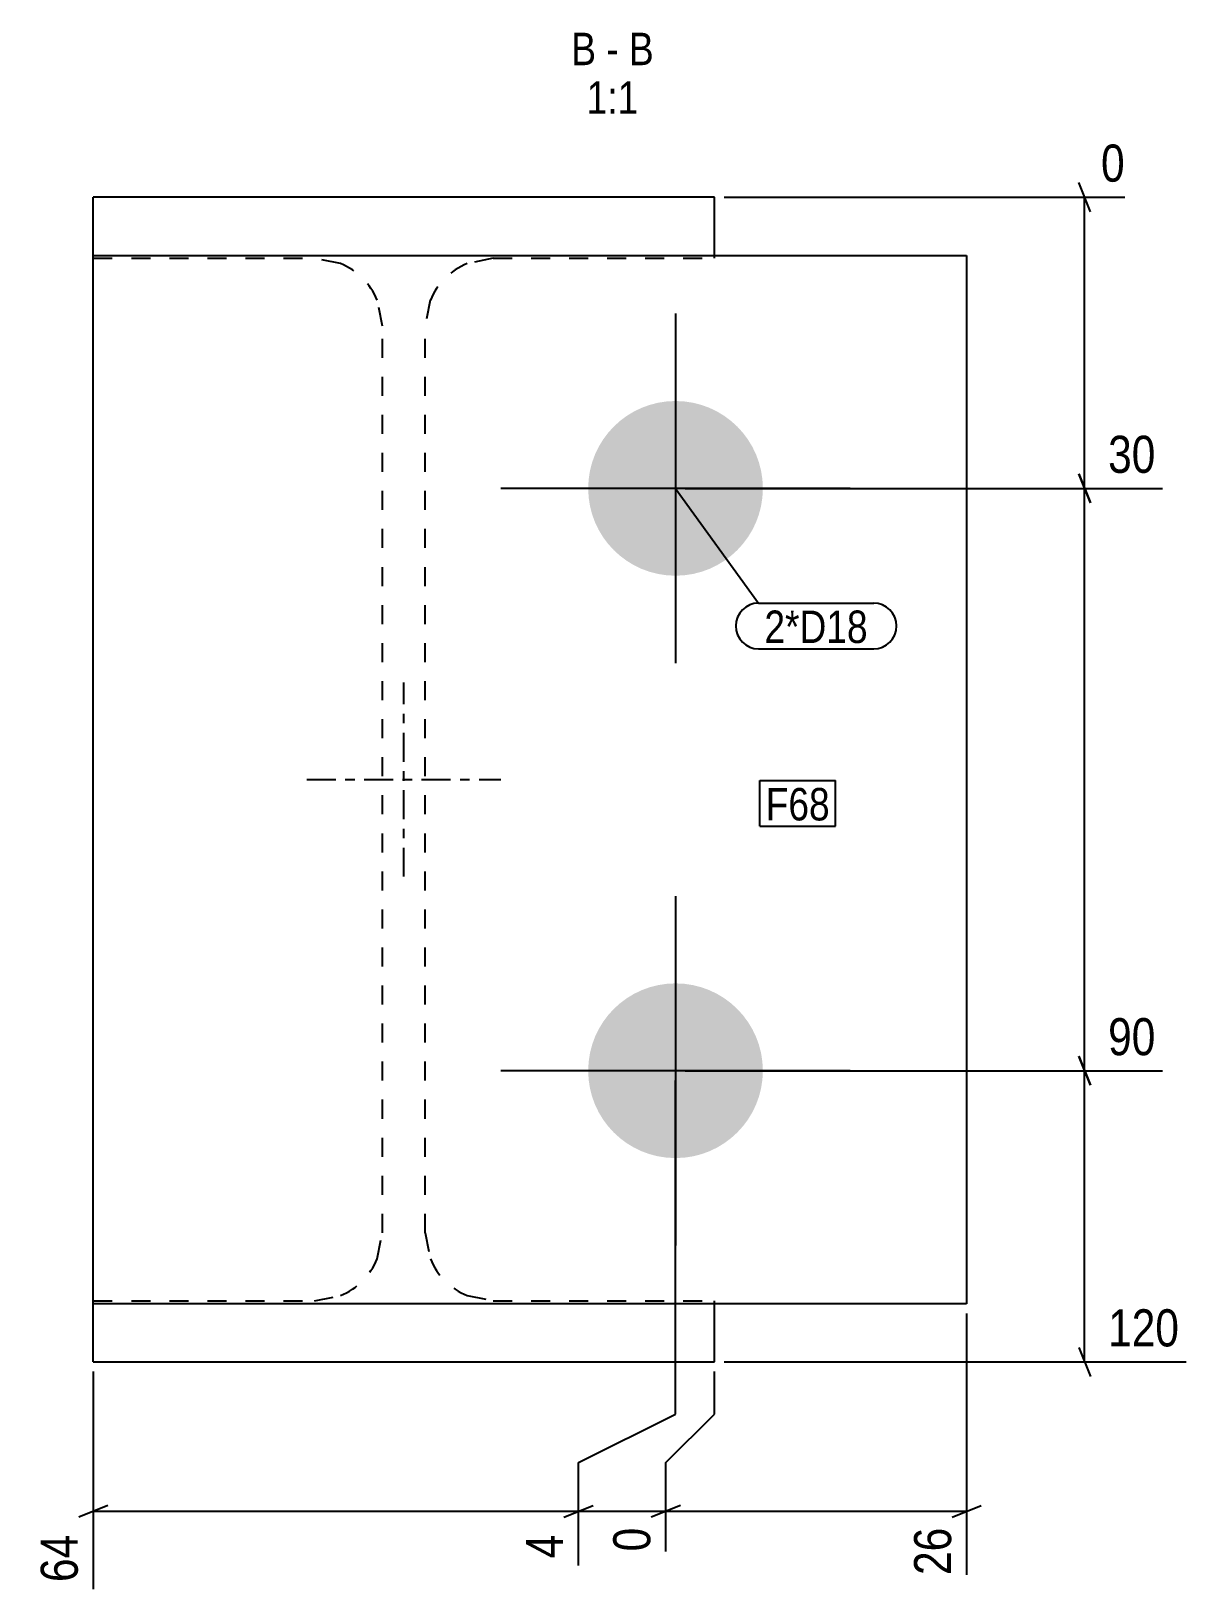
# Model space of a CAD drawing. Header units: millimetres. Extents: x -33 to 36484, y -31 to 896.
# Drawn here: x 25791.4 to 25910.5, y 2.3 to 162.9 of the extents above; entities that cross this region are included whole.
import ezdxf

# ---------------------------------------------------------------- set-up
doc = ezdxf.new("R2010")
doc.units = ezdxf.units.MM
doc.linetypes.add('DXK_LINE_DOT2', pattern=[3.9198, 1.9599, -1.9599])
doc.linetypes.add('DXK_LINE_DOT3', pattern=[5.9187, 2.979, -0.9799, 0.9799, -0.9799])
for name, color, linetype in [('MÅLSÆTNING', 7, 'Continuous'), ('STÅL', 7, 'Continuous'), ('TEKST', 7, 'Continuous')]:
    doc.layers.add(name, color=color, linetype=linetype)
doc.styles.add('Arial Narrow', font='ARIALN.TTF', dxfattribs={"height": 0.2})

msp = doc.modelspace()

# ---------------------------------------------------------------- hatches: boundary and pattern name
at = {"layer": 'STÅL', "linetype": 'Continuous'}
for points in [[(25866.83, 115.81, -1), (25848.83, 115.81, -1)], [(25866.83, 55.81, -1), (25848.83, 55.81, -1)]]:
    msp.add_hatch(color=96, dxfattribs=at).paths.add_polyline_path(points)

# ---------------------------------------------------------------- linework, layer by layer
at = {"layer": 'MÅLSÆTNING', "color": 7, "linetype": 'Continuous'}
for p, q in [((25900.58, 144.31), (25899.38, 147.31)), ((25862.83, 145.81), (25904.12, 145.81)), ((25899.98, 115.81), (25899.98, 145.81)), ((25899.38, 117.31), (25900.58, 114.31)), ((25900.58, 114.31), (25899.38, 117.31)), ((25858.83, 115.81), (25908.01, 115.81)), ((25858.83, 115.81), (25908.01, 115.81)), ((25899.98, 55.81), (25899.98, 115.81)), ((25899.38, 57.31), (25900.58, 54.31)), ((25900.58, 54.31), (25899.38, 57.31)), ((25857.83, 20.43), (25857.83, 54.81)), ((25857.83, 20.43), (25857.83, 54.81)), ((25858.83, 55.81), (25908.01, 55.81)), ((25858.83, 55.81), (25908.01, 55.81)), ((25899.98, 25.81), (25899.98, 55.81)), ((25887.83, 30.81), (25887.83, 3.86)), ((25899.38, 27.31), (25900.58, 24.31)), ((25862.83, 25.81), (25910.45, 25.81)), ((25797.83, 24.81), (25797.83, 2.4)), ((25861.83, 20.43), (25861.83, 24.81)), ((25861.83, 20.43), (25861.83, 24.81)), ((25847.83, 15.43), (25857.83, 20.43)), ((25847.83, 15.43), (25857.83, 20.43)), ((25856.83, 15.43), (25861.83, 20.43)), ((25856.83, 15.43), (25861.83, 20.43)), ((25847.83, 4.84), (25847.83, 15.43)), ((25856.83, 6.29), (25856.83, 15.43)), ((25799.33, 11.03), (25796.33, 9.83)), ((25797.83, 10.43), (25847.83, 10.43)), ((25846.33, 9.83), (25849.33, 11.03)), ((25846.33, 9.83), (25849.33, 11.03)), ((25847.83, 10.43), (25856.83, 10.43)), ((25858.33, 11.03), (25855.33, 9.83)), ((25856.83, 10.43), (25887.83, 10.43)), ((25886.33, 9.83), (25889.33, 11.03))]:
    msp.add_line(p, q, dxfattribs=at)
at = {"layer": 'STÅL', "color": 2, "linetype": 'Continuous'}
for p, q in [((25861.83, 145.81), (25797.83, 145.81)), ((25797.83, 139.81), (25797.83, 145.81)), ((25861.83, 139.81), (25861.83, 145.81)), ((25797.83, 31.81), (25797.83, 139.81)), ((25797.83, 139.81), (25887.83, 139.81)), ((25887.83, 139.81), (25887.83, 31.81)), ((25887.83, 31.81), (25797.83, 31.81)), ((25797.83, 25.81), (25797.83, 31.81)), ((25861.83, 25.81), (25861.83, 31.81)), ((25797.83, 25.81), (25861.83, 25.81))]:
    msp.add_line(p, q, dxfattribs=at)
at = {"layer": 'STÅL', "color": 7, "linetype": 'DXK_LINE_DOT2'}
for p, q in [((25797.83, 139.51), (25797.83, 139.81)), ((25861.83, 139.51), (25861.83, 139.81)), ((25797.83, 139.51), (25820.63, 139.51)), ((25823.31, 138.98), (25820.63, 139.51)), ((25839.03, 139.51), (25836.35, 138.98)), ((25839.03, 139.51), (25861.83, 139.51)), ((25827.63, 132.51), (25827.09, 135.19)), ((25832.56, 135.19), (25832.03, 132.51)), ((25827.63, 39.11), (25827.63, 132.51)), ((25832.03, 39.11), (25832.03, 132.51)), ((25827.09, 36.43), (25827.63, 39.11)), ((25832.03, 39.11), (25832.56, 36.43)), ((25820.63, 32.11), (25823.31, 32.65)), ((25836.35, 32.65), (25839.03, 32.11)), ((25797.83, 32.11), (25820.63, 32.11)), ((25797.83, 31.81), (25797.83, 32.11)), ((25839.03, 32.11), (25861.83, 32.11)), ((25861.83, 31.81), (25861.83, 32.11))]:
    msp.add_line(p, q, dxfattribs=at)
at = {"layer": 'STÅL', "color": 96, "linetype": 'Continuous'}
for p, q in [((25857.83, 133.81), (25857.83, 97.81)), ((25875.83, 115.81), (25839.83, 115.81)), ((25857.83, 73.81), (25857.83, 37.81)), ((25875.83, 55.81), (25839.83, 55.81))]:
    msp.add_line(p, q, dxfattribs=at)
at = {"layer": 'STÅL', "color": 7, "linetype": 'DXK_LINE_DOT3'}
for p, q in [((25829.83, 75.81), (25829.83, 95.81)), ((25819.83, 85.81), (25839.83, 85.81))]:
    msp.add_line(p, q, dxfattribs=at)
at = {"layer": 'STÅL', "color": 7, "linetype": 'DXK_LINE_DOT2'}
for centre, start, end in [((25820.63, 132.51), 22.5, 67.5), ((25839.03, 132.51), 112.5, 157.5), ((25820.63, 39.11), 292.5, 337.5), ((25839.03, 39.11), 202.5, 247.5)]:
    msp.add_arc(centre, 7, start, end, dxfattribs=at)

# ---------------------------------------------------------------- wipeouts: each hides what was drawn before it
at = {"color": 0, "linetype": 'Continuous'}
for points in [[(25849.65, 159.41), (25849.65, 162.91), (25847.09, 162.91), (25847.09, 159.41)], [(25851.98, 159.41), (25851.98, 162.91), (25850.7, 162.91), (25850.7, 159.41)], [(25855.58, 159.41), (25855.58, 162.91), (25853.03, 162.91), (25853.03, 159.41)], [(25854, 154.41), (25854, 157.91), (25848.67, 157.91), (25848.67, 154.41)]]:
    msp.add_wipeout(points, dxfattribs=at).dxf.layer = 'TEKST'
at = {"color": 0}
for points in [[(25877.65, 99.88), (25877.65, 103.38), (25866.99, 103.38), (25866.99, 99.88)], [(25873.73, 81.6), (25873.73, 85.1), (25867.12, 85.1), (25867.12, 81.6)]]:
    msp.add_wipeout(points, dxfattribs=at).dxf.layer = 'TEKST'

# ---------------------------------------------------------------- next in the draw order: texts
at = {"layer": 'TEKST', "color": 3, "linetype": 'Continuous', "style": 'Arial Narrow'}
for s, p in [('B', (25847.09, 159.41)), ('B', (25853.03, 159.41)), ('-', (25850.7, 159.41)), ('1:1', (25848.67, 154.41))]:
    msp.add_text(s, height=3.34, dxfattribs=at).set_placement(p)

# ---------------------------------------------------------------- next in the draw order: wipeouts: each hides what was drawn before it
at = {"color": 0, "linetype": 'Continuous'}
for points in [[(25904.92, 146.61), (25904.92, 152.21), (25900.88, 152.21), (25900.88, 146.61)], [(25908.08, 116.61), (25908.08, 122.21), (25901.61, 122.21), (25901.61, 116.61)], [(25908.08, 56.61), (25908.08, 62.21), (25901.61, 62.21), (25901.61, 56.61)], [(25910.52, 26.61), (25910.52, 32.21), (25901.61, 32.21), (25901.61, 26.61)], [(25797.03, 8.8), (25791.43, 8.8), (25791.43, 2.33), (25797.03, 2.33)], [(25847.03, 8.8), (25841.43, 8.8), (25841.43, 4.77), (25847.03, 4.77)], [(25856.03, 9.53), (25850.43, 9.53), (25850.43, 5.49), (25856.03, 5.49)], [(25887.03, 9.53), (25881.43, 9.53), (25881.43, 3.06), (25887.03, 3.06)]]:
    msp.add_wipeout(points, dxfattribs=at).dxf.layer = 'MÅLSÆTNING'
at = {"color": 0}
for points in [[(25877.65, 99.88), (25877.65, 103.38), (25866.99, 103.38), (25866.99, 99.88)], [(25873.73, 81.6), (25873.73, 85.1), (25867.12, 85.1), (25867.12, 81.6)]]:
    msp.add_wipeout(points, dxfattribs=at).dxf.layer = 'TEKST'

# ---------------------------------------------------------------- next in the draw order: linework, layer by layer
at = {"layer": 'MÅLSÆTNING', "color": 7, "linetype": 'Continuous'}
for p, q in [((25847.83, 4.84), (25847.83, 15.43)), ((25856.83, 6.29), (25856.83, 15.43)), ((25858.33, 11.03), (25855.33, 9.83))]:
    msp.add_line(p, q, dxfattribs=at)
at = {"layer": 'TEKST', "color": 7, "linetype": 'Continuous'}
for p, q in [((25857.83, 115.81), (25866.39, 103.98)), ((25866.39, 103.98), (25878.25, 103.98)), ((25866.39, 99.28), (25878.25, 99.28)), ((25866.52, 85.7), (25874.33, 85.7)), ((25866.52, 81), (25866.52, 85.7)), ((25874.33, 81), (25874.33, 85.7)), ((25866.52, 81), (25874.33, 81))]:
    msp.add_line(p, q, dxfattribs=at)
for centre, start, end in [((25866.39, 101.63), 90, 270), ((25878.25, 101.63), 270, 90)]:
    msp.add_arc(centre, 2.35, start, end, dxfattribs=at)

# ---------------------------------------------------------------- next in the draw order: texts
at = {"layer": 'MÅLSÆTNING', "color": 3, "linetype": 'Continuous', "style": 'Arial Narrow'}
for s, height, p in [('0', 3.82, (25901.68, 147.41)), ('30', 3.818, (25902.41, 117.41)), ('90', 3.818, (25902.41, 57.41)), ('120', 3.818, (25902.41, 27.41))]:
    msp.add_text(s, height=height, dxfattribs=at).set_placement(p)
for s, height, p in [('0', 3.82, (25855.23, 6.29)), ('26', 3.818, (25886.23, 3.86)), ('64', 3.818, (25796.23, 3.13)), ('4', 3.82, (25846.23, 5.57))]:
    msp.add_text(s, height=height, rotation=90.0002, dxfattribs=at).set_placement(p)
at = {"layer": 'TEKST', "color": 3, "style": 'Arial Narrow'}
for s, p in [('2*D18', (25866.99, 99.88)), ('F68', (25867.12, 81.6))]:
    msp.add_text(s, height=3.34, dxfattribs=at).set_placement(p)

doc.saveas('drawing.dxf')
